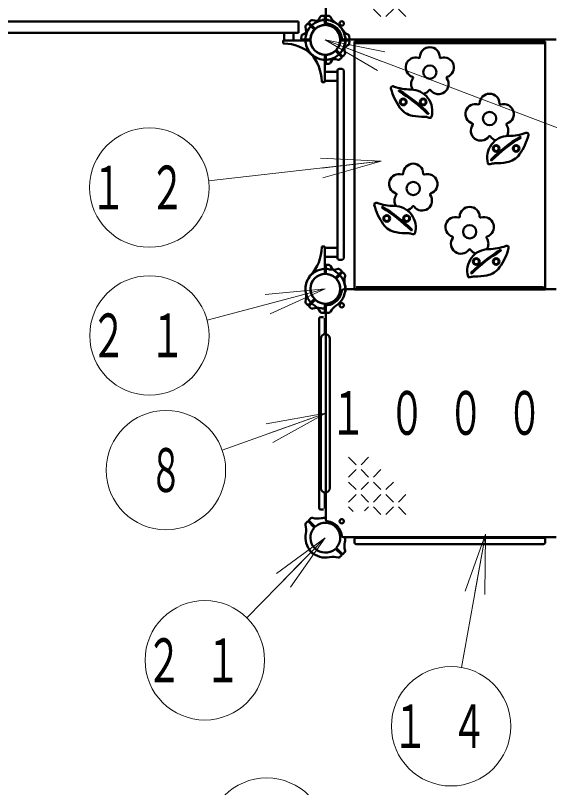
# Model space of a CAD drawing. Units: millimetres on the paper, scale 1:60. Extents: x -385 to 0, y -594 to 267.
# Drawn here: x -283.42 to -256.59, y 102.17 to 140.95 of the extents above; entities that cross this region are included whole.
import ezdxf
from ezdxf.enums import TextEntityAlignment as Align

# ---------------------------------------------------------------- set-up
doc = ezdxf.new("R2010")
doc.units = ezdxf.units.MM
doc.layers.add('LY_3', color=140, linetype='Continuous', lineweight=50)
doc.styles.add('ＭＳ ゴシック', font='')
doc.styles.get('ＭＳ ゴシック').set_extended_font_data('MS Gothic')

msp = doc.modelspace()

# ---------------------------------------------------------------- linework, layer by layer
at = {"layer": 'LY_3'}
for p, q in [((-267.831, 145.967), (-267.831, 140.627)), ((-267.916, 140.924), (-268.037, 140.92)), ((-267.881, 140.498), (-267.881, 140.891)), ((-267.831, 140.498), (-267.831, 140.891)), ((-267.797, 140.924), (-267.666, 140.92)), ((-291.517, 140.634), (-269.196, 140.634)), ((-269.196, 140.067), (-269.196, 140.634)), ((-268.752, 140.529), (-268.835, 140.44)), ((-268.426, 140.252), (-268.704, 140.529)), ((-268.391, 140.287), (-268.669, 140.565)), ((-268.668, 140.613), (-268.579, 140.695)), ((-268.023, 140.703), (-268.023, 140.706)), ((-267.69, 140.703), (-267.69, 140.706)), ((-291.517, 140.067), (-269.196, 140.067)), ((-269.916, 139.692), (-269.916, 140.067)), ((-269.463, 139.692), (-269.463, 140.067)), ((-269.98, 139.657), (-269.976, 139.57)), ((-268.638, 139.692), (-269.947, 139.692)), ((-269.063, 139.777), (-269.059, 139.898)), ((-268.638, 139.742), (-269.03, 139.742)), ((-267.075, 139.742), (-266.683, 139.742)), ((-267.075, 139.692), (-266.683, 139.692)), ((-261.606, 139.742), (-266.946, 139.742)), ((-266.87, 139.884), (-266.868, 139.884)), ((-266.649, 139.777), (-266.654, 139.908)), ((-266.649, 139.658), (-266.653, 139.536)), ((-266.398, 139.63), (-266.398, 127.176)), ((-261.606, 139.63), (-266.398, 139.63)), ((-261.606, 139.717), (-266.315, 139.717)), ((-266.315, 139.717), (-266.315, 139.642)), ((-261.606, 139.642), (-266.315, 139.642)), ((-261.606, 139.742), (-256.267, 139.742)), ((-261.606, 139.717), (-256.898, 139.717)), ((-261.606, 139.642), (-256.898, 139.642)), ((-261.606, 139.63), (-256.815, 139.63)), ((-256.898, 139.717), (-256.898, 139.642)), ((-256.815, 139.63), (-256.815, 127.176)), ((-266.87, 139.55), (-266.868, 139.55)), ((-261.606, 139.552), (-266.398, 139.552)), ((-261.606, 139.552), (-256.815, 139.552)), ((-268.671, 139.138), (-268.673, 139.136)), ((-268.436, 138.902), (-268.438, 138.9)), ((-267.881, 138.936), (-267.881, 137.626)), ((-267.831, 138.936), (-267.831, 138.543)), ((-267.322, 139.147), (-267.044, 138.869)), ((-267.286, 139.182), (-267.009, 138.905)), ((-267.045, 138.821), (-267.141, 138.732)), ((-266.961, 138.906), (-266.871, 139.001)), ((-267.797, 138.51), (-267.676, 138.514)), ((-267.881, 138.11), (-267.248, 138.11)), ((-267.248, 138.175), (-267.248, 128.759)), ((-267.015, 138.259), (-267.165, 138.259)), ((-266.931, 138.175), (-266.931, 128.759)), ((-267.881, 137.657), (-267.248, 137.657)), ((-267.916, 137.593), (-268.004, 137.598)), ((-267.916, 129.341), (-268.004, 129.337)), ((-267.881, 127.998), (-267.881, 129.308)), ((-267.881, 129.277), (-267.248, 129.277)), ((-267.881, 128.824), (-267.248, 128.824)), ((-267.831, 127.998), (-267.831, 128.391)), ((-267.797, 128.424), (-267.676, 128.42)), ((-267.015, 128.675), (-267.165, 128.675)), ((-268.436, 128.032), (-268.438, 128.034)), ((-267.322, 127.787), (-267.044, 128.065)), ((-267.286, 127.752), (-267.009, 128.029)), ((-267.045, 128.113), (-267.141, 128.202)), ((-266.961, 128.029), (-266.871, 127.933)), ((-268.671, 127.796), (-268.673, 127.798)), ((-261.606, 127.192), (-266.946, 127.192)), ((-266.87, 127.384), (-266.868, 127.384)), ((-266.398, 127.292), (-266.398, 127.217)), ((-261.606, 127.292), (-266.315, 127.292)), ((-261.606, 127.217), (-266.315, 127.217)), ((-261.606, 127.292), (-256.898, 127.292)), ((-261.606, 127.217), (-256.898, 127.217)), ((-261.606, 127.192), (-256.267, 127.192)), ((-256.898, 127.217), (-256.898, 127.292)), ((-256.815, 127.292), (-256.815, 127.217)), ((-266.87, 127.05), (-266.868, 127.05)), ((-261.606, 127.176), (-266.398, 127.176)), ((-261.606, 127.176), (-256.815, 127.176)), ((-268.752, 126.406), (-268.835, 126.494)), ((-268.426, 126.682), (-268.704, 126.405)), ((-268.391, 126.647), (-268.669, 126.369)), ((-267.881, 126.436), (-267.881, 126.043)), ((-267.831, 126.436), (-267.831, 126.043)), ((-268.668, 126.321), (-268.579, 126.239)), ((-267.831, 120.967), (-267.831, 126.307)), ((-268.173, 120.967), (-268.173, 125.717)), ((-268.09, 125.8), (-267.94, 125.8)), ((-267.916, 126.01), (-268.037, 126.014)), ((-267.883, 125.75), (-267.83, 125.75)), ((-267.883, 125.75), (-267.883, 124.942)), ((-267.83, 125.75), (-267.83, 124.942)), ((-267.797, 126.01), (-267.666, 126.015)), ((-268.083, 124.717), (-268.083, 120.967)), ((-267.63, 124.717), (-267.63, 120.967)), ((-268.173, 120.967), (-268.173, 116.217)), ((-268.083, 117.217), (-268.083, 120.967)), ((-267.831, 120.967), (-267.831, 115.627)), ((-267.63, 117.217), (-267.63, 120.967)), ((-267.883, 116.184), (-267.883, 116.992)), ((-267.83, 116.184), (-267.83, 116.992)), ((-268.09, 116.134), (-267.94, 116.134)), ((-267.883, 116.184), (-267.83, 116.184)), ((-268.391, 115.287), (-268.669, 115.565)), ((-268.668, 115.613), (-268.579, 115.695)), ((-268.752, 115.529), (-268.835, 115.44)), ((-268.426, 115.252), (-268.704, 115.529)), ((-261.606, 114.742), (-266.946, 114.742)), ((-266.398, 114.484), (-266.398, 114.634)), ((-266.315, 114.717), (-256.898, 114.717)), ((-266.315, 114.4), (-256.898, 114.4)), ((-261.606, 114.742), (-256.267, 114.742)), ((-256.815, 114.484), (-256.815, 114.634)), ((-268.671, 114.138), (-268.673, 114.136)), ((-267.322, 114.147), (-267.044, 113.869)), ((-267.286, 114.182), (-267.009, 113.905)), ((-266.961, 113.906), (-266.871, 114.001)), ((-268.436, 113.902), (-268.438, 113.9)), ((-267.045, 113.821), (-267.141, 113.732))]:
    msp.add_line(p, q, dxfattribs=at)
at = {"layer": 'LY_3', "color": 7, "lineweight": 13}
for p, q in [((-265.063, 140.885), (-265.438, 141.26)), ((-264.438, 141.26), (-264.813, 140.885)), ((-263.813, 140.885), (-264.188, 141.26)), ((-267.856, 139.717), (-265.051, 138.654)), ((-267.856, 139.717), (-264.874, 139.121)), ((-265.228, 138.186), (-267.856, 139.717)), ((-267.856, 139.717), (-252.78, 134.003)), ((-268.095, 133.781), (-265.058, 133.623)), ((-265.058, 133.623), (-273.716, 132.641)), ((-265.058, 133.623), (-268.039, 133.284)), ((-265.058, 133.623), (-267.983, 132.788)), ((-267.856, 127.217), (-273.79, 125.643)), ((-270.884, 126.931), (-267.856, 127.217)), ((-267.856, 127.217), (-270.756, 126.448)), ((-267.856, 127.217), (-270.628, 125.965)), ((-267.831, 120.967), (-273.036, 119.117)), ((-270.826, 120.433), (-267.831, 120.967)), ((-267.831, 120.967), (-270.658, 119.962)), ((-267.831, 120.967), (-270.491, 119.491)), ((-266.313, 118.385), (-266.688, 118.76)), ((-265.688, 118.76), (-266.063, 118.385)), ((-266.313, 118.135), (-266.688, 117.76)), ((-265.688, 117.76), (-266.063, 118.135)), ((-265.063, 118.135), (-265.438, 117.76)), ((-266.313, 117.135), (-266.688, 117.51)), ((-265.688, 117.51), (-266.063, 117.135)), ((-265.063, 117.135), (-265.438, 117.51)), ((-264.438, 117.51), (-264.813, 117.135)), ((-266.313, 116.885), (-266.688, 116.51)), ((-265.688, 116.51), (-266.063, 116.885)), ((-265.063, 116.885), (-265.438, 116.51)), ((-264.438, 116.51), (-264.813, 116.885)), ((-263.813, 116.885), (-264.188, 116.51)), ((-266.465, 116.038), (-266.688, 116.26)), ((-265.688, 116.26), (-265.887, 116.061)), ((-265.063, 115.885), (-265.438, 116.26)), ((-264.438, 116.26), (-264.813, 115.885)), ((-263.813, 115.885), (-264.188, 116.26)), ((-259.816, 114.9), (-261.012, 108.203)), ((-260.835, 112.035), (-259.816, 114.9)), ((-259.816, 114.9), (-260.343, 111.947)), ((-259.816, 114.9), (-259.851, 111.859)), ((-267.856, 114.717), (-271.805, 110.701)), ((-270.316, 112.928), (-267.856, 114.717)), ((-267.856, 114.717), (-269.96, 112.578)), ((-267.856, 114.717), (-269.603, 112.227))]:
    msp.add_line(p, q, dxfattribs=at)
at = {"layer": 'LY_3'}
for centre, radius in [((-267.031, 140.542), 0.108), ((-262.606, 138.1), 0.333), ((-263.94, 136.6), 0.167), ((-263.94, 136.6), 0.133), ((-262.94, 136.6), 0.167), ((-262.94, 136.6), 0.133), ((-259.606, 135.767), 0.333), ((-259.273, 134.267), 0.167), ((-259.273, 134.267), 0.133), ((-258.273, 134.267), 0.167), ((-258.273, 134.267), 0.133), ((-263.44, 132.252), 0.333), ((-264.773, 130.752), 0.167), ((-264.773, 130.752), 0.133), ((-263.773, 130.752), 0.167), ((-263.773, 130.752), 0.133), ((-260.606, 130.085), 0.333), ((-260.273, 128.585), 0.167), ((-259.273, 128.585), 0.167), ((-260.273, 128.585), 0.133), ((-259.273, 128.585), 0.133), ((-267.031, 126.392), 0.108), ((-267.031, 115.542), 0.108)]:
    msp.add_circle(centre, radius, dxfattribs=at)
at = {"layer": 'LY_3', "color": 7, "lineweight": 13}
for centre in [(-276.696, 132.303), (-276.69, 124.874), (-275.863, 118.112), (-273.908, 108.562), (-261.539, 105.249), (-270.801, 99.651)]:
    msp.add_circle(centre, 3, dxfattribs=at)
at = {"layer": 'LY_3'}
for centre, radius, start, end in [((-268.848, 141.259), 0.833, 302.7272, 332.5412), ((-268.034, 140.837), 0.0833, 92, 152.5412), ((-268.034, 140.837), 0.0833, 92, 152.5412), ((-267.915, 140.891), 0.0333, 360, 92), ((-267.798, 140.891), 0.0333, 88, 180), ((-267.679, 140.837), 0.0833, 27.4588, 88), ((-266.865, 141.259), 0.833, 207.4588, 237.2728), ((-268.774, 140.383), 0.0833, 137, 197.5412), ((-267.856, 139.717), 1, 122.7272, 180), ((-268.728, 140.506), 0.0333, 45, 137), ((-267.856, 139.717), 1, 90, 147.2728), ((-268.645, 140.588), 0.0333, 133, 225), ((-267.856, 139.717), 0.75, 94.2707, 180), ((-267.856, 139.717), 0.75, 90, 175.7293), ((-268.522, 140.634), 0.0833, 72.4588, 133), ((-268.246, 141.509), 0.833, 252.4588, 282.2728), ((-267.856, 139.717), 0.75, 45, 130.7293), ((-267.856, 139.717), 1, 88.5675, 102.2728), ((-268.006, 140.706), 0.0167, 98.6269, 180), ((-267.856, 139.717), 1.017, 90, 98.6269), ((-267.915, 140.498), 0.0333, 274.2707, 360), ((-267.856, 139.717), 1.017, 81.3731, 90), ((-267.856, 139.717), 1, 32.7272, 90), ((-267.856, 139.717), 0.75, 4.2707, 90), ((-267.748, 140.627), 0.0833, 180, 263.2128), ((-267.798, 140.498), 0.0333, 180, 265.7293), ((-267.856, 139.717), 0.75, 360, 85.7293), ((-267.856, 139.717), 0.833, 6.7872, 83.2128), ((-267.706, 140.706), 0.0167, 0, 81.3731), ((-267.856, 139.717), 1, 360, 57.2728), ((-269.399, 140.708), 0.833, 297.4588, 327.2728), ((-269.648, 140.107), 0.833, 347.7272, 17.5412), ((-267.856, 139.717), 0.75, 139.2707, 225), ((-268.45, 140.228), 0.0333, 319.2707, 45), ((-268.367, 140.311), 0.0333, 225, 310.7293), ((-267.856, 139.717), 0.75, 319.2707, 45), ((-266.314, 140.708), 0.833, 212.7272, 242.5412), ((-269.947, 139.659), 0.0333, 90, 183), ((-269.03, 139.775), 0.0333, 178, 270), ((-268.976, 139.895), 0.0833, 117.4588, 178), ((-267.856, 139.717), 1, 167.7272, 225), ((-267.856, 139.717), 1, 180, 222.2172), ((-268.638, 139.775), 0.0333, 270, 355.7293), ((-268.638, 139.659), 0.0333, 4.2707, 90), ((-267.856, 139.717), 0.75, 180, 265.7293), ((-267.856, 139.717), 0.75, 184.2707, 270), ((-267.856, 139.717), 0.75, 270, 355.7293), ((-267.856, 139.717), 0.75, 274.2707, 360), ((-267.856, 139.717), 1, 302.7272, 360), ((-267.075, 139.775), 0.0333, 184.2707, 270), ((-267.075, 139.659), 0.0333, 90, 175.7293), ((-266.946, 139.825), 0.0833, 186.7872, 270), ((-267.856, 139.717), 1, 347.7272, 1.4325), ((-266.868, 139.867), 0.0167, 8.6269, 90), ((-267.856, 139.717), 1.017, 360, 8.6269), ((-267.856, 139.717), 1.017, 351.3731, 360), ((-266.737, 139.895), 0.0833, 2, 62.5412), ((-266.683, 139.775), 0.0333, 270, 2), ((-266.683, 139.659), 0.0333, 358, 90), ((-269.943, 139.571), 0.0333, 183, 268.9158), ((-269.984, 137.372), 2.167, 47.7828, 88.9159), ((-267.263, 139.206), 0.0333, 139.2707, 225), ((-266.314, 138.726), 0.833, 117.4588, 147.2728), ((-266.065, 139.327), 0.833, 167.7272, 197.5412), ((-266.868, 139.567), 0.0167, 270, 351.3731), ((-266.737, 139.539), 0.0833, 297.4588, 358), ((-266.737, 139.539), 0.0833, 297.4588, 358), ((-262.606, 138.85), 0.5, 0.724, 179.276), ((-268.662, 139.124), 0.0167, 135, 216.3731), ((-267.856, 139.717), 1.017, 216.3731, 225), ((-270.202, 137.589), 2.167, 1.0841, 42.2172), ((-267.856, 139.717), 1.017, 225, 233.6269), ((-267.856, 139.717), 1, 225, 282.2728), ((-267.856, 139.717), 1, 227.7828, 270), ((-268.449, 138.912), 0.0167, 233.6269, 315), ((-267.856, 139.717), 0.75, 225, 310.7293), ((-267.915, 138.936), 0.0333, 360, 85.7293), ((-267.856, 139.717), 1, 270, 327.2728), ((-267.798, 138.936), 0.0333, 94.2707, 180), ((-266.865, 138.175), 0.833, 122.7272, 152.5412), ((-267.345, 139.123), 0.0333, 45, 130.7293), ((-267.068, 138.846), 0.0333, 313, 45), ((-266.985, 138.928), 0.0333, 225, 317), ((-266.939, 139.051), 0.0833, 317, 17.5412), ((-263.32, 138.332), 0.5, 72.724, 251.276), ((-263.156, 138.857), 0.05, 252.724, 359.276), ((-262.056, 138.857), 0.05, 180.724, 287.276), ((-261.893, 138.332), 0.5, 288.724, 107.276), ((-267.798, 138.543), 0.0333, 180, 272), ((-267.679, 138.597), 0.0833, 272, 332.5412), ((-267.467, 137.926), 0.833, 72.4588, 102.2728), ((-267.19, 138.8), 0.0833, 252.4588, 313), ((-267.165, 138.175), 0.0833, 90, 180), ((-267.015, 138.175), 0.0833, 360, 90), ((-263.047, 137.494), 0.5, 144.724, 213.0543), ((-263.496, 137.811), 0.05, 324.724, 71.276), ((-262.166, 137.494), 0.5, 216.724, 35.276), ((-261.717, 137.811), 0.05, 108.724, 215.276), ((-268.002, 137.631), 0.0333, 181.0841, 267), ((-267.915, 137.626), 0.0333, 267, 360), ((-264.467, 137.294), 0.0979, 69.3635, 194.9842), ((-261.663, 138.045), 3, 194.9842, 215.2836), ((-263.551, 139.725), 2.5, 249.3635, 269.7848), ((-264.145, 137.158), 0.025, 58.2576, 238.2576), ((-268.529, 130.071), 8.308, 45.6146, 58.2576), ((-268.529, 130.071), 8.358, 45.6146, 58.2576), ((-263.565, 136.142), 1.083, 344.1244, 89.7848), ((-263.047, 137.494), 0.5, 285.0436, 323.276), ((-262.606, 137.165), 0.05, 36.724, 143.276), ((-259.606, 136.517), 0.5, 0.724, 179.276), ((-260.32, 135.999), 0.5, 72.724, 251.276), ((-260.156, 136.524), 0.05, 252.724, 359.276), ((-259.056, 136.524), 0.05, 180.724, 287.276), ((-258.893, 135.999), 0.5, 288.724, 107.276), ((-263.296, 136.889), 1, 215.2836, 259.876), ((-262.886, 139.186), 3.333, 259.876, 270.4102), ((-262.858, 135.353), 0.5, 71.2258, 90.4102), ((-262.7, 136.027), 0.025, 225.6146, 45.6146), ((-262.59, 136.142), 0.333, 251.2258, 273.9289), ((-262.571, 135.859), 0.05, 273.9289, 344.1244), ((-260.047, 135.16), 0.5, 144.724, 323.276), ((-260.496, 135.478), 0.05, 324.724, 71.276), ((-258.717, 135.478), 0.05, 108.724, 215.276), ((-259.166, 135.16), 0.5, 326.9457, 35.276), ((-258.661, 137.392), 2.5, 270.2152, 290.6365), ((-257.746, 134.961), 0.0979, 345.0158, 110.6365), ((-258.648, 133.809), 1.083, 90.2152, 195.8756), ((-259.606, 134.831), 0.05, 36.724, 143.276), ((-259.166, 135.16), 0.5, 216.724, 254.9564), ((-253.683, 127.738), 8.358, 121.7424, 134.3854), ((-253.683, 127.738), 8.308, 121.7424, 134.3854), ((-260.549, 135.711), 3, 324.7164, 345.0158), ((-258.068, 134.825), 0.025, 301.7424, 121.7424), ((-258.917, 134.556), 1, 280.124, 324.7164), ((-263.44, 133.002), 0.5, 0.724, 179.276), ((-259.642, 133.526), 0.05, 195.8756, 266.0711), ((-259.623, 133.809), 0.333, 266.0711, 288.7742), ((-259.512, 133.693), 0.025, 134.3854, 314.3854), ((-259.354, 133.02), 0.5, 89.5898, 108.7742), ((-259.327, 136.853), 3.333, 269.5898, 280.124), ((-263.99, 133.009), 0.05, 252.724, 359.276), ((-262.89, 133.009), 0.05, 180.724, 287.276), ((-264.153, 132.484), 0.5, 72.724, 251.276), ((-262.726, 132.484), 0.5, 288.724, 107.276), ((-263.881, 131.645), 0.5, 144.724, 213.0543), ((-264.33, 131.963), 0.05, 324.724, 71.276), ((-262.999, 131.645), 0.5, 216.724, 35.276), ((-262.55, 131.963), 0.05, 108.724, 215.276), ((-265.3, 131.446), 0.0979, 69.3635, 194.9842), ((-264.385, 133.877), 2.5, 249.3635, 269.7848), ((-262.497, 132.196), 3, 194.9842, 215.2836), ((-264.978, 131.31), 0.025, 58.2576, 238.2576), ((-269.363, 124.223), 8.308, 45.6146, 58.2576), ((-269.363, 124.223), 8.358, 45.6146, 58.2576), ((-264.398, 130.294), 1.083, 344.1244, 89.7848), ((-263.881, 131.645), 0.5, 285.0436, 323.276), ((-263.44, 131.316), 0.05, 36.724, 143.276), ((-260.606, 130.835), 0.5, 0.724, 179.276), ((-261.32, 130.317), 0.5, 72.724, 251.276), ((-261.156, 130.842), 0.05, 252.724, 359.276), ((-260.056, 130.842), 0.05, 180.724, 287.276), ((-259.893, 130.317), 0.5, 288.724, 107.276), ((-264.129, 131.041), 1, 215.2836, 259.876), ((-263.719, 133.338), 3.333, 259.876, 270.4102), ((-263.692, 129.505), 0.5, 71.2258, 90.4102), ((-263.534, 130.178), 0.025, 225.6146, 45.6146), ((-263.424, 130.294), 0.333, 251.2258, 273.9289), ((-263.404, 130.011), 0.05, 273.9289, 344.1244), ((-261.047, 129.479), 0.5, 144.724, 323.276), ((-261.496, 129.796), 0.05, 324.724, 71.276), ((-259.717, 129.796), 0.05, 108.724, 215.276), ((-260.166, 129.479), 0.5, 326.9457, 35.276), ((-270.202, 129.345), 2.167, 317.7828, 358.9158), ((-268.002, 129.303), 0.0333, 93, 178.9158), ((-267.915, 129.308), 0.0333, 360, 93), ((-259.648, 128.127), 1.083, 90.2152, 195.8756), ((-260.606, 129.15), 0.05, 36.724, 143.276), ((-260.166, 129.479), 0.5, 216.724, 254.9564), ((-254.683, 122.056), 8.358, 121.7424, 134.3854), ((-259.661, 131.71), 2.5, 270.2152, 290.6365), ((-261.549, 130.03), 3, 324.7164, 345.0158), ((-259.068, 129.143), 0.025, 301.7424, 121.7424), ((-258.746, 129.279), 0.0979, 345.0158, 110.6365), ((-267.165, 128.759), 0.0833, 180, 270), ((-267.015, 128.759), 0.0833, 270, 360), ((-254.683, 122.056), 8.308, 121.7424, 134.3854), ((-267.798, 128.391), 0.0333, 88, 180), ((-267.679, 128.337), 0.0833, 27.4588, 88), ((-266.865, 128.759), 0.833, 207.4588, 237.2728), ((-267.856, 127.217), 0.75, 94.2707, 180), ((-267.856, 127.217), 1.017, 126.3731, 135), ((-267.856, 127.217), 1, 77.7272, 135), ((-268.449, 128.022), 0.0167, 45, 126.3731), ((-267.856, 127.217), 0.75, 49.2707, 135), ((-267.915, 127.998), 0.0333, 274.2707, 360), ((-267.798, 127.998), 0.0333, 180, 265.7293), ((-267.856, 127.217), 0.75, 360, 85.7293), ((-267.467, 129.009), 0.833, 257.7272, 287.5412), ((-267.856, 127.217), 1, 360, 57.2728), ((-267.19, 128.134), 0.0833, 47, 107.5412), ((-267.068, 128.088), 0.0333, 315, 47), ((-266.985, 128.006), 0.0333, 43, 135), ((-260.512, 128.012), 0.025, 134.3854, 314.3854), ((-259.917, 128.874), 1, 280.124, 324.7164), ((-267.856, 127.217), 1, 135, 192.2728), ((-267.856, 127.217), 1, 137.7828, 180), ((-268.662, 127.81), 0.0167, 143.6269, 225), ((-267.856, 127.217), 1.017, 135, 143.6269), ((-267.856, 127.217), 0.75, 135, 220.7293), ((-267.345, 127.811), 0.0333, 229.2707, 315), ((-267.856, 127.217), 0.75, 315, 40.7293), ((-267.263, 127.728), 0.0333, 135, 220.7293), ((-266.065, 127.607), 0.833, 162.4588, 192.2728), ((-266.939, 127.883), 0.0833, 342.4588, 43), ((-260.642, 127.844), 0.05, 195.8756, 266.0711), ((-260.623, 128.127), 0.333, 266.0711, 288.7742), ((-260.354, 127.338), 0.5, 89.5898, 108.7742), ((-260.327, 131.171), 3.333, 269.5898, 280.124), ((-267.856, 127.217), 1, 180, 237.2728), ((-267.856, 127.217), 0.75, 180, 265.7293), ((-267.856, 127.217), 0.75, 274.2707, 360), ((-267.856, 127.217), 1, 302.7272, 360), ((-266.946, 127.109), 0.0833, 90, 173.2128), ((-267.856, 127.217), 1, 358.5675, 12.2728), ((-266.868, 127.367), 0.0167, 8.6269, 90), ((-267.856, 127.217), 1.017, 360, 8.6269), ((-267.856, 127.217), 1.017, 351.3731, 360), ((-269.648, 126.827), 0.833, 342.4588, 12.2728), ((-267.856, 127.217), 0.833, 276.7872, 353.2128), ((-266.868, 127.067), 0.0167, 270, 351.3731), ((-268.774, 126.551), 0.0833, 162.4588, 223), ((-268.45, 126.706), 0.0333, 315, 40.7293), ((-268.367, 126.623), 0.0333, 49.2707, 135), ((-267.856, 127.217), 0.75, 229.2707, 315), ((-267.915, 126.436), 0.0333, 360, 85.7293), ((-267.798, 126.436), 0.0333, 94.2707, 180), ((-268.728, 126.428), 0.0333, 223, 315), ((-268.645, 126.346), 0.0333, 135, 227), ((-268.522, 126.3), 0.0833, 227, 287.5412), ((-268.246, 125.426), 0.833, 77.7272, 107.5412), ((-268.848, 125.675), 0.833, 27.4588, 57.2728), ((-268.034, 126.097), 0.0833, 207.4588, 268), ((-268.034, 126.097), 0.0833, 207.4588, 268), ((-267.856, 127.217), 1, 257.7272, 271.4325), ((-267.915, 126.043), 0.0333, 268, 360), ((-267.748, 126.307), 0.0833, 96.7872, 180), ((-267.798, 126.043), 0.0333, 180, 272), ((-267.679, 126.097), 0.0833, 272, 332.5412), ((-266.865, 125.675), 0.833, 122.7272, 152.5412), ((-268.09, 125.717), 0.0833, 90, 180), ((-267.856, 124.717), 0.227, 0, 180), ((-267.856, 117.217), 0.227, 180, 0), ((-268.09, 116.217), 0.0833, 180, 270), ((-268.645, 115.588), 0.0333, 133, 225), ((-268.522, 115.634), 0.0833, 72.4588, 133), ((-268.246, 116.509), 0.833, 252.4588, 282.2728), ((-267.856, 114.717), 1, 88.5675, 102.2728), ((-267.748, 115.627), 0.0833, 180, 263.2128), ((-268.774, 115.383), 0.0833, 137, 197.5412), ((-269.648, 115.107), 0.833, 347.7272, 17.5412), ((-268.728, 115.506), 0.0333, 45, 137), ((-267.856, 114.717), 0.75, 139.2707, 225), ((-268.45, 115.228), 0.0333, 319.2707, 45), ((-268.367, 115.311), 0.0333, 225, 310.7293), ((-267.856, 114.717), 0.75, 45, 130.7293), ((-267.856, 114.717), 0.833, 6.7872, 83.2128), ((-267.856, 114.717), 0.75, 319.2707, 45), ((-267.856, 114.717), 1, 167.7272, 225), ((-266.946, 114.825), 0.0833, 186.7872, 270), ((-266.065, 114.327), 0.833, 167.7272, 197.5412), ((-267.856, 114.717), 1, 347.7272, 1.4325), ((-266.315, 114.634), 0.0833, 90, 180), ((-266.315, 114.484), 0.0833, 180, 270), ((-256.898, 114.634), 0.0833, 0, 90), ((-256.898, 114.484), 0.0833, 270, 0), ((-268.662, 114.124), 0.0167, 135, 216.3731), ((-267.856, 114.717), 1.017, 216.3731, 225), ((-267.856, 114.717), 1, 225, 282.2728), ((-267.856, 114.717), 0.75, 225, 310.7293), ((-267.345, 114.123), 0.0333, 45, 130.7293), ((-267.263, 114.206), 0.0333, 139.2707, 225), ((-266.939, 114.051), 0.0833, 317, 17.5412), ((-267.856, 114.717), 1.017, 225, 233.6269), ((-268.449, 113.912), 0.0167, 233.6269, 315), ((-267.467, 112.926), 0.833, 72.4588, 102.2728), ((-267.19, 113.8), 0.0833, 252.4588, 313), ((-267.068, 113.846), 0.0333, 313, 45), ((-266.985, 113.928), 0.0333, 225, 317)]:
    msp.add_arc(centre, radius, start, end, dxfattribs=at)

# ---------------------------------------------------------------- texts
at = {"layer": 'LY_3', "color": 7, "style": 'ＭＳ ゴシック', "width": 0.55}
msp.add_text('８', height=2.199, dxfattribs=at).set_placement((-275.863, 118.112), align=Align.MIDDLE_CENTER)
at = {"layer": 'LY_3', "color": 7, "char_height": 2.199, "style": 'ＭＳ ゴシック'}
for s, insert, attachment_point in [('\\T1.64;\\W0.6;１２', (-276.696, 132.303), 5), ('\\T1.64;\\W0.6;２１', (-276.69, 124.874), 5), ('\\T1.64;\\W0.6;１０００', (-267.606, 120.967), 4), ('\\T1.64;\\W0.6;２１', (-273.908, 108.562), 5), ('\\T1.64;\\W0.6;１４', (-261.539, 105.249), 5)]:
    msp.add_mtext(s, dxfattribs=dict(at, insert=insert, attachment_point=attachment_point))

doc.saveas('drawing.dxf')
